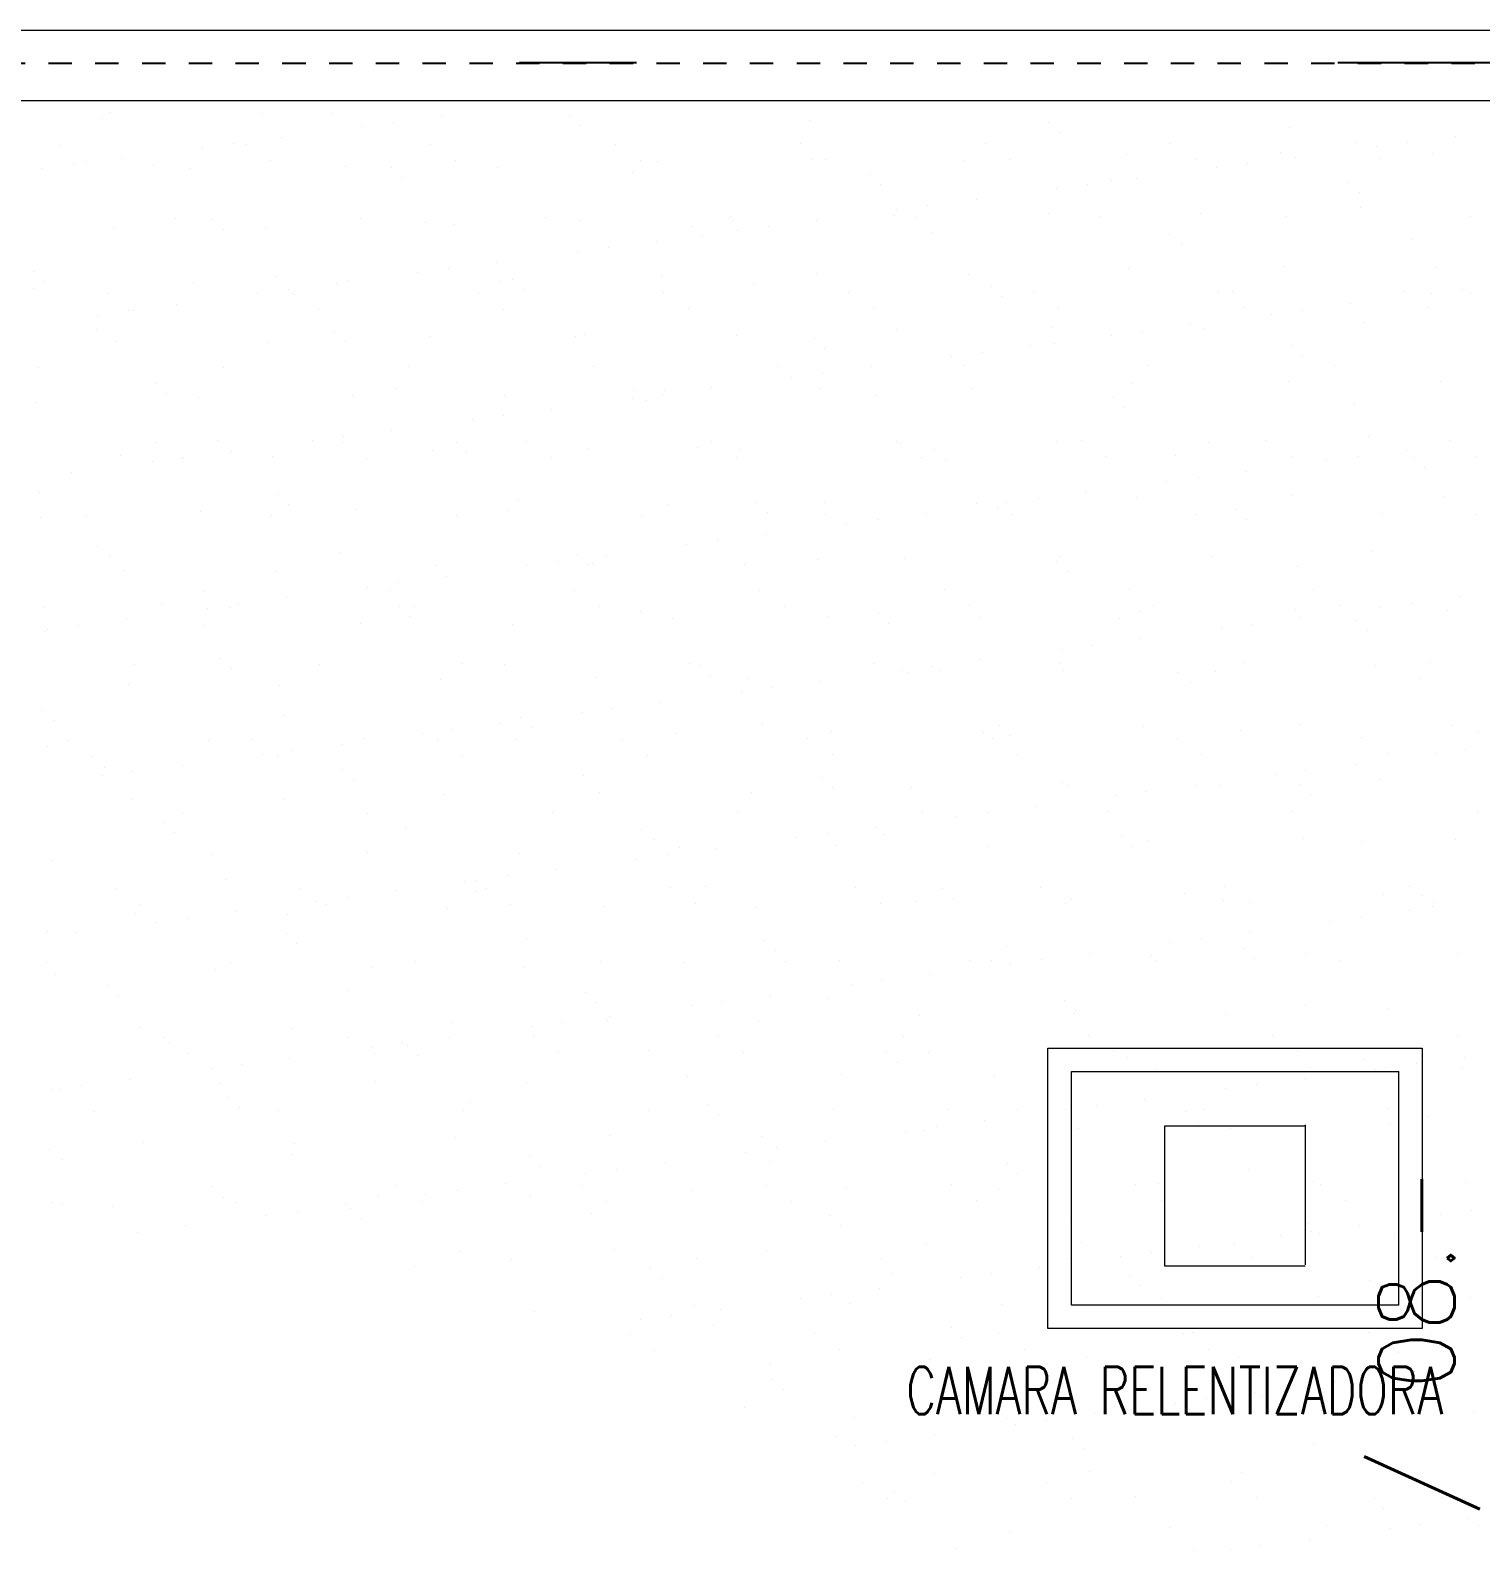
# Model space of a CAD drawing. Header units: millimetres. Extents: x 182 to 305, y 81 to 164.
# Drawn here: x 293.54 to 299.74, y 154.5 to 161.02 of the extents above; entities that cross this region are included whole.
import ezdxf

# ---------------------------------------------------------------- set-up
doc = ezdxf.new("R2010")
doc.units = ezdxf.units.MM
for name, pattern in [('ACAD_ISO04W100', [30.5, 24, -3, 0.5, -3]), ('ACAD_ISO10W100', [18.5, 12, -3, 0.5, -3]), ('DASHDOT', [1, 0.5, -0.25, 0, -0.25])]:
    doc.linetypes.add(name, pattern=pattern)
for name, color, linetype in [('-GNBA-IS-TXT100', 7, 'Continuous'), ('00SILUETA', 7, 'Continuous'), ('Lineas Lotes', 7, 'DASHDOT'), ('solado h verde', 7, 'Continuous')]:
    doc.layers.add(name, color=color, linetype=linetype)
doc.layers.add('A-AREAIDM', color=7, linetype='Continuous', lineweight=18)
doc.layers.add('A-WALL', color=7, linetype='Continuous', lineweight=9)
doc.styles.add('COTAS', font='simplex.shx', dxfattribs={"width": 0.8})
doc.styles.get("Standard").update_dxf_attribs({"font": 'txt.shx'})

msp = doc.modelspace()

# ---------------------------------------------------------------- linework, layer by layer
at = {"linetype": 'ACAD_ISO10W100'}
msp.add_line((188.133186, 160.861102), (304.483929, 160.881522), dxfattribs=at)
at = {"layer": '00SILUETA', "color": 252, "lineweight": 9}
for p, q in [((297.892825, 155.464111), (297.892825, 156.664111)), ((297.892825, 156.664111), (299.492825, 156.664111)), ((297.892825, 155.464111), (297.892825, 156.664111)), ((297.892825, 156.664111), (299.492825, 156.664111)), ((299.492825, 156.664111), (299.492825, 155.464111)), ((299.492825, 156.664111), (299.492825, 155.464111)), ((297.992825, 155.564111), (297.992825, 156.564111)), ((297.992825, 156.564111), (299.392825, 156.564111)), ((297.992825, 155.564111), (297.992825, 156.564111)), ((297.992825, 156.564111), (299.392825, 156.564111)), ((299.392825, 155.564111), (299.392825, 156.564111)), ((299.392825, 155.564111), (299.392825, 156.564111)), ((298.392825, 155.730811), (298.392825, 156.330811)), ((298.392825, 156.330811), (298.992825, 156.330811)), ((298.392825, 155.730811), (298.392825, 156.330811)), ((298.392825, 156.330811), (298.992825, 156.330811)), ((298.992825, 156.33641), (298.992825, 155.73641)), ((298.992825, 156.33641), (298.992825, 155.73641)), ((298.992825, 155.730811), (298.392825, 155.730811)), ((298.992825, 155.730811), (298.392825, 155.730811)), ((299.392825, 155.564111), (297.992825, 155.564111)), ((299.392825, 155.564111), (297.992825, 155.564111)), ((299.492825, 155.464111), (297.892825, 155.464111)), ((299.492825, 155.464111), (297.892825, 155.464111))]:
    msp.add_line(p, q, dxfattribs=at)
at = {"layer": 'A-WALL', "color": 252, "lineweight": 18}
for p, q in [((304.551104, 161.017443), (188.161099, 161.017443)), ((188.361099, 160.717443), (301.368337, 160.717443))]:
    msp.add_line(p, q, dxfattribs=at)
at = {"layer": 'Lineas Lotes', "color": 252, "linetype": 'ACAD_ISO04W100', "ltscale": 4e-05}
msp.add_line((182.21819, 160.877005), (304.568899, 160.877005), dxfattribs=at)
at = {"layer": 'solado h verde', "color": 252, "linetype": 'Continuous'}
for p, q in [((293.846106, 160.64239), (293.846106, 160.64239)), ((293.878482, 160.665666), (293.878482, 160.665666)), ((294.528237, 160.66255), (294.528237, 160.66255)), ((294.830639, 160.662831), (294.830639, 160.662831)), ((295.093913, 160.624369), (295.093913, 160.624369)), ((295.300411, 160.651555), (295.300411, 160.651555)), ((295.847008, 160.654101), (295.847008, 160.654101)), ((296.878358, 160.631642), (296.878358, 160.631642)), ((297.894727, 160.622912), (297.894727, 160.622912)), ((294.616701, 160.561543), (294.616701, 160.561543)), ((294.961704, 160.606963), (294.961704, 160.606963)), ((295.893825, 160.611201), (295.893825, 160.611201)), ((297.941544, 160.580012), (297.941544, 160.580012)), ((298.926078, 160.600453), (298.926078, 160.600453)), ((299.63686, 160.564815), (299.63686, 160.564815)), ((293.669209, 160.527157), (293.669209, 160.527157)), ((294.277994, 160.516951), (294.277994, 160.516951)), ((294.410203, 160.534357), (294.410203, 160.534357)), ((294.460202, 160.528594), (294.460202, 160.528594)), ((295.251194, 160.530031), (295.251194, 160.530031)), ((296.042187, 160.531469), (296.042187, 160.531469)), ((296.833179, 160.532906), (296.833179, 160.532906)), ((297.624171, 160.534343), (297.624171, 160.534343)), ((298.223239, 160.48768), (298.223239, 160.48768)), ((298.415164, 160.53578), (298.415164, 160.53578)), ((298.888107, 160.496161), (298.888107, 160.496161)), ((299.206156, 160.537217), (299.206156, 160.537217)), ((299.298153, 160.520223), (299.298153, 160.520223)), ((299.430362, 160.537629), (299.430362, 160.537629)), ((299.537862, 160.493044), (299.537862, 160.493044)), ((293.594284, 160.426939), (293.594284, 160.426939)), ((293.726493, 160.444345), (293.726493, 160.444345)), ((293.77632, 160.45892), (293.77632, 160.45892)), ((293.932991, 160.471531), (293.932991, 160.471531)), ((294.067083, 160.439902), (294.067083, 160.439902)), ((294.221939, 160.427519), (294.221939, 160.427519)), ((294.567313, 160.460357), (294.567313, 160.460357)), ((294.886807, 160.436), (294.886807, 160.436)), ((295.083452, 160.431171), (295.083452, 160.431171)), ((295.358305, 160.461794), (295.358305, 160.461794)), ((295.536562, 160.432883), (295.536562, 160.432883)), ((296.149297, 160.463232), (296.149297, 160.463232)), ((296.222589, 160.4576), (296.222589, 160.4576)), ((296.887457, 160.46608), (296.887457, 160.46608)), ((296.94029, 160.464669), (296.94029, 160.464669)), ((297.537212, 160.462964), (297.537212, 160.462964)), ((297.731282, 160.466106), (297.731282, 160.466106)), ((298.522274, 160.467543), (298.522274, 160.467543)), ((298.614443, 160.430211), (298.614443, 160.430211)), ((298.746652, 160.447617), (298.746652, 160.447617)), ((298.95315, 160.474803), (298.95315, 160.474803)), ((299.313267, 160.46898), (299.313267, 160.46898)), ((295.130269, 160.388271), (295.130269, 160.388271)), ((296.114802, 160.408713), (296.114802, 160.408713)), ((297.131171, 160.399982), (297.131171, 160.399982)), ((297.177988, 160.357082), (297.177988, 160.357082)), ((298.062941, 160.357605), (298.062941, 160.357605)), ((298.162521, 160.377524), (298.162521, 160.377524)), ((298.26944, 160.384791), (298.26944, 160.384791)), ((299.17889, 160.368793), (299.17889, 160.368793)), ((297.585729, 160.294779), (297.585729, 160.294779)), ((297.930732, 160.340199), (297.930732, 160.340199)), ((299.225707, 160.325893), (299.225707, 160.325893)), ((297.230914, 160.227933), (297.230914, 160.227933)), ((297.247022, 160.250187), (297.247022, 160.250187)), ((297.379231, 160.267593), (297.379231, 160.267593)), ((297.895782, 160.236414), (297.895782, 160.236414)), ((298.116881, 160.220453), (298.116881, 160.220453)), ((298.545537, 160.233297), (298.545537, 160.233297)), ((298.907873, 160.22189), (298.907873, 160.22189)), ((299.231564, 160.258014), (299.231564, 160.258014)), ((299.698865, 160.223327), (299.698865, 160.223327)), ((293.894483, 160.176253), (293.894483, 160.176253)), ((294.161919, 160.213267), (294.161919, 160.213267)), ((294.319895, 160.208242), (294.319895, 160.208242)), ((294.366712, 160.165342), (294.366712, 160.165342)), ((294.544238, 160.173136), (294.544238, 160.173136)), ((294.952911, 160.214704), (294.952911, 160.214704)), ((295.230264, 160.197853), (295.230264, 160.197853)), ((295.351245, 160.185783), (295.351245, 160.185783)), ((295.743903, 160.216141), (295.743903, 160.216141)), ((295.895133, 160.206333), (295.895133, 160.206333)), ((296.367614, 160.177053), (296.367614, 160.177053)), ((296.534896, 160.217578), (296.534896, 160.217578)), ((296.544887, 160.203217), (296.544887, 160.203217)), ((296.563312, 160.160175), (296.563312, 160.160175)), ((296.695521, 160.17758), (296.695521, 160.17758)), ((296.902019, 160.204766), (296.902019, 160.204766)), ((297.325888, 160.219015), (297.325888, 160.219015)), ((296.218309, 160.114754), (296.218309, 160.114754)), ((296.414431, 160.134153), (296.414431, 160.134153)), ((297.398965, 160.154594), (297.398965, 160.154594)), ((298.415333, 160.145864), (298.415333, 160.145864)), ((298.462151, 160.102964), (298.462151, 160.102964)), ((299.446684, 160.123405), (299.446684, 160.123405)), ((295.879601, 160.070163), (295.879601, 160.070163)), ((296.011811, 160.087568), (296.011811, 160.087568)), ((293.556339, 159.985313), (293.556339, 159.985313)), ((294.587689, 159.962854), (294.587689, 159.962854)), ((295.195891, 159.98015), (295.195891, 159.98015)), ((295.3281, 159.997556), (295.3281, 159.997556)), ((295.534598, 160.024742), (295.534598, 160.024742)), ((296.238589, 159.968186), (296.238589, 159.968186)), ((296.903458, 159.976667), (296.903458, 159.976667)), ((297.553212, 159.97355), (297.553212, 159.97355)), ((298.239239, 159.998267), (298.239239, 159.998267)), ((298.904107, 160.006747), (298.904107, 160.006747)), ((299.553862, 160.003631), (299.553862, 160.003631)), ((293.551913, 159.91339), (293.551913, 159.91339)), ((293.603156, 159.942413), (293.603156, 159.942413)), ((294.23794, 159.938106), (294.23794, 159.938106)), ((294.64439, 159.907544), (294.64439, 159.907544)), ((294.850888, 159.93473), (294.850888, 159.93473)), ((294.902808, 159.946586), (294.902808, 159.946586)), ((295.552563, 159.94347), (295.552563, 159.94347)), ((295.604058, 159.954124), (295.604058, 159.954124)), ((295.650875, 159.911224), (295.650875, 159.911224)), ((296.247324, 159.895427), (296.247324, 159.895427)), ((296.635408, 159.931665), (296.635408, 159.931665)), ((297.038316, 159.896864), (297.038316, 159.896864)), ((297.651777, 159.922934), (297.651777, 159.922934)), ((297.829309, 159.898301), (297.829309, 159.898301)), ((298.620301, 159.899738), (298.620301, 159.899738)), ((298.683127, 159.900476), (298.683127, 159.900476)), ((299.411293, 159.901176), (299.411293, 159.901176)), ((299.664549, 159.910816), (299.664549, 159.910816)), ((293.874347, 159.891115), (293.874347, 159.891115)), ((294.167178, 159.844718), (294.167178, 159.844718)), ((294.512181, 159.890138), (294.512181, 159.890138)), ((294.665339, 159.892552), (294.665339, 159.892552)), ((295.456331, 159.89399), (295.456331, 159.89399)), ((297.698594, 159.880034), (297.698594, 159.880034)), ((297.936419, 159.830064), (297.936419, 159.830064)), ((298.727412, 159.831501), (298.727412, 159.831501)), ((299.187337, 159.84799), (299.187337, 159.84799)), ((299.518404, 159.832939), (299.518404, 159.832939)), ((299.53234, 159.89341), (299.53234, 159.89341)), ((299.699496, 159.891745), (299.699496, 159.891745)), ((293.828471, 159.800126), (293.828471, 159.800126)), ((293.96068, 159.817532), (293.96068, 159.817532)), ((293.981457, 159.822878), (293.981457, 159.822878)), ((294.77245, 159.824315), (294.77245, 159.824315)), ((295.563442, 159.825753), (295.563442, 159.825753)), ((296.354435, 159.82719), (296.354435, 159.82719)), ((297.145427, 159.828627), (297.145427, 159.828627)), ((298.84863, 159.803398), (298.84863, 159.803398)), ((298.980839, 159.820804), (298.980839, 159.820804)), ((299.247564, 159.7686), (299.247564, 159.7686)), ((293.824133, 159.739925), (293.824133, 159.739925)), ((294.840501, 159.731194), (294.840501, 159.731194)), ((295.246265, 159.708439), (295.246265, 159.708439)), ((295.871852, 159.708736), (295.871852, 159.708736)), ((295.911133, 159.71692), (295.911133, 159.71692)), ((296.560888, 159.713804), (296.560888, 159.713804)), ((296.888221, 159.700005), (296.888221, 159.700005)), ((297.246914, 159.73852), (297.246914, 159.73852)), ((297.911783, 159.747), (297.911783, 159.747)), ((298.164919, 159.713386), (298.164919, 159.713386)), ((298.297129, 159.730792), (298.297129, 159.730792)), ((298.503627, 159.757978), (298.503627, 159.757978)), ((298.561537, 159.743884), (298.561537, 159.743884)), ((293.910483, 159.68684), (293.910483, 159.68684)), ((294.560238, 159.683723), (294.560238, 159.683723)), ((294.887318, 159.688294), (294.887318, 159.688294)), ((296.935038, 159.657105), (296.935038, 159.657105)), ((297.613418, 159.64078), (297.613418, 159.64078)), ((297.819916, 159.667966), (297.819916, 159.667966)), ((297.919571, 159.677547), (297.919571, 159.677547)), ((298.93594, 159.668816), (298.93594, 159.668816)), ((293.576064, 159.575788), (293.576064, 159.575788)), ((294.367056, 159.577225), (294.367056, 159.577225)), ((295.158048, 159.578662), (295.158048, 159.578662)), ((295.949041, 159.580099), (295.949041, 159.580099)), ((296.740033, 159.581536), (296.740033, 159.581536)), ((297.136206, 159.577953), (297.136206, 159.577953)), ((297.481209, 159.623374), (297.481209, 159.623374)), ((297.531025, 159.582974), (297.531025, 159.582974)), ((298.322018, 159.584411), (298.322018, 159.584411)), ((298.982757, 159.625916), (298.982757, 159.625916)), ((299.11301, 159.585848), (299.11301, 159.585848)), ((294.076945, 159.508265), (294.076945, 159.508265)), ((296.797499, 159.533362), (296.797499, 159.533362)), ((296.929708, 159.550767), (296.929708, 159.550767)), ((298.25524, 159.508853), (298.25524, 159.508853)), ((298.920108, 159.517334), (298.920108, 159.517334)), ((299.569862, 159.514218), (299.569862, 159.514218)), ((294.123762, 159.465365), (294.123762, 159.465365)), ((294.25394, 159.448693), (294.25394, 159.448693)), ((294.918808, 159.457173), (294.918808, 159.457173)), ((295.108295, 159.485806), (295.108295, 159.485806)), ((295.568563, 159.454057), (295.568563, 159.454057)), ((296.113788, 159.44335), (296.113788, 159.44335)), ((296.124664, 159.477076), (296.124664, 159.477076)), ((296.245998, 159.460755), (296.245998, 159.460755)), ((296.25459, 159.478773), (296.25459, 159.478773)), ((296.452496, 159.487941), (296.452496, 159.487941)), ((296.919458, 159.487254), (296.919458, 159.487254)), ((297.156014, 159.454617), (297.156014, 159.454617)), ((297.569213, 159.484137), (297.569213, 159.484137)), ((298.172383, 159.445887), (298.172383, 159.445887)), ((293.567913, 159.423976), (293.567913, 159.423976)), ((295.768785, 159.397929), (295.768785, 159.397929)), ((296.171481, 159.434176), (296.171481, 159.434176)), ((298.2192, 159.402987), (298.2192, 159.402987)), ((299.203734, 159.423428), (299.203734, 159.423428)), ((295.430078, 159.353337), (295.430078, 159.353337)), ((295.562287, 159.370743), (295.562287, 159.370743)), ((294.079484, 159.255074), (294.079484, 159.255074)), ((294.344739, 159.262877), (294.344739, 159.262877)), ((294.746368, 159.263325), (294.746368, 159.263325)), ((294.870476, 159.256511), (294.870476, 159.256511)), ((294.878577, 159.280731), (294.878577, 159.280731)), ((295.085075, 159.307917), (295.085075, 159.307917)), ((295.361108, 159.254147), (295.361108, 159.254147)), ((295.661469, 159.257948), (295.661469, 159.257948)), ((296.452461, 159.259385), (296.452461, 159.259385)), ((297.243453, 159.260822), (297.243453, 159.260822)), ((297.262915, 159.249107), (297.262915, 159.249107)), ((297.927783, 159.257587), (297.927783, 159.257587)), ((298.034446, 159.262259), (298.034446, 159.262259)), ((298.577538, 159.254471), (298.577538, 159.254471)), ((298.825438, 159.263697), (298.825438, 159.263697)), ((299.263565, 159.279187), (299.263565, 159.279187)), ((299.616431, 159.265134), (299.616431, 159.265134)), ((293.926483, 159.197426), (293.926483, 159.197426)), ((294.186595, 159.186836), (294.186595, 159.186836)), ((294.194867, 159.190719), (294.194867, 159.190719)), ((294.401365, 159.217905), (294.401365, 159.217905)), ((294.576238, 159.19431), (294.576238, 159.19431)), ((294.977587, 159.188274), (294.977587, 159.188274)), ((295.262265, 159.219026), (295.262265, 159.219026)), ((295.407925, 159.211247), (295.407925, 159.211247)), ((295.768579, 159.189711), (295.768579, 159.189711)), ((295.927133, 159.227507), (295.927133, 159.227507)), ((296.392458, 159.231688), (296.392458, 159.231688)), ((296.559572, 159.191148), (296.559572, 159.191148)), ((296.576888, 159.22439), (296.576888, 159.22439)), ((297.350564, 159.192585), (297.350564, 159.192585)), ((297.408827, 159.222957), (297.408827, 159.222957)), ((297.455644, 159.180057), (297.455644, 159.180057)), ((298.141557, 159.194022), (298.141557, 159.194022)), ((298.440177, 159.200499), (298.440177, 159.200499)), ((298.932549, 159.19546), (298.932549, 159.19546)), ((299.215026, 159.193991), (299.215026, 159.193991)), ((299.421524, 159.221177), (299.421524, 159.221177)), ((299.456546, 159.191768), (299.456546, 159.191768)), ((299.723541, 159.196897), (299.723541, 159.196897)), ((293.717655, 159.127893), (293.717655, 159.127893)), ((294.062658, 159.173313), (294.062658, 159.173313)), ((298.737814, 159.131165), (298.737814, 159.131165)), ((299.082817, 159.176585), (299.082817, 159.176585)), ((299.503363, 159.148868), (299.503363, 159.148868)), ((298.399106, 159.086573), (298.399106, 159.086573)), ((298.531316, 159.103979), (298.531316, 159.103979)), ((293.581182, 159.039948), (293.581182, 159.039948)), ((294.597551, 159.031217), (294.597551, 159.031217)), ((294.644368, 158.988317), (294.644368, 158.988317)), ((295.628902, 159.008759), (295.628902, 159.008759)), ((296.27059, 158.98936), (296.27059, 158.98936)), ((296.64527, 159.000028), (296.64527, 159.000028)), ((296.935458, 158.99784), (296.935458, 158.99784)), ((297.585213, 158.994724), (297.585213, 158.994724)), ((297.715396, 158.996561), (297.715396, 158.996561)), ((297.847605, 159.013967), (297.847605, 159.013967)), ((298.054103, 159.041153), (298.054103, 159.041153)), ((298.27124, 159.01944), (298.27124, 159.01944)), ((298.936108, 159.027921), (298.936108, 159.027921)), ((299.585863, 159.024804), (299.585863, 159.024804)), ((293.583913, 158.934563), (293.583913, 158.934563)), ((293.781201, 158.939746), (293.781201, 158.939746)), ((294.26994, 158.959279), (294.26994, 158.959279)), ((294.572193, 158.941183), (294.572193, 158.941183)), ((294.934808, 158.96776), (294.934808, 158.96776)), ((295.363186, 158.94262), (295.363186, 158.94262)), ((295.584563, 158.964644), (295.584563, 158.964644)), ((296.154178, 158.944057), (296.154178, 158.944057)), ((296.692087, 158.957128), (296.692087, 158.957128)), ((296.94517, 158.945495), (296.94517, 158.945495)), ((297.163895, 158.923955), (297.163895, 158.923955)), ((297.370393, 158.951141), (297.370393, 158.951141)), ((297.676621, 158.97757), (297.676621, 158.97757)), ((297.736163, 158.946932), (297.736163, 158.946932)), ((298.527155, 158.948369), (298.527155, 158.948369)), ((298.69299, 158.968839), (298.69299, 158.968839)), ((298.739807, 158.925939), (298.739807, 158.925939)), ((299.318147, 158.949806), (299.318147, 158.949806)), ((299.72434, 158.94638), (299.72434, 158.94638)), ((296.686683, 158.861128), (296.686683, 158.861128)), ((297.031686, 158.906549), (297.031686, 158.906549)), ((293.833995, 158.808288), (293.833995, 158.808288)), ((296.347975, 158.816537), (296.347975, 158.816537)), ((296.480185, 158.833942), (296.480185, 158.833942)), ((299.279565, 158.789774), (299.279565, 158.789774)), ((293.880812, 158.765388), (293.880812, 158.765388)), ((294.865345, 158.785829), (294.865345, 158.785829)), ((295.278265, 158.729613), (295.278265, 158.729613)), ((295.664265, 158.726525), (295.664265, 158.726525)), ((295.796474, 158.74393), (295.796474, 158.74393)), ((295.881714, 158.777099), (295.881714, 158.777099)), ((295.928531, 158.734199), (295.928531, 158.734199)), ((295.943133, 158.738094), (295.943133, 158.738094)), ((296.002972, 158.771116), (296.002972, 158.771116)), ((296.592888, 158.734977), (296.592888, 158.734977)), ((296.913064, 158.75464), (296.913064, 158.75464)), ((297.278915, 158.759693), (297.278915, 158.759693)), ((297.929433, 158.74591), (297.929433, 158.74591)), ((297.943783, 158.768174), (297.943783, 158.768174)), ((298.593538, 158.765058), (298.593538, 158.765058)), ((298.960783, 158.723451), (298.960783, 158.723451)), ((293.942484, 158.708013), (293.942484, 158.708013)), ((294.592238, 158.704897), (294.592238, 158.704897)), ((295.319262, 158.681104), (295.319262, 158.681104)), ((297.97625, 158.70301), (297.97625, 158.70301)), ((294.284621, 158.619032), (294.284621, 158.619032)), ((294.980555, 158.636512), (294.980555, 158.636512)), ((295.075614, 158.620469), (295.075614, 158.620469)), ((295.112764, 158.653918), (295.112764, 158.653918)), ((295.866606, 158.621906), (295.866606, 158.621906)), ((296.657598, 158.623343), (296.657598, 158.623343)), ((297.448591, 158.624781), (297.448591, 158.624781)), ((298.239583, 158.626218), (298.239583, 158.626218)), ((299.030575, 158.627655), (299.030575, 158.627655)), ((299.655711, 158.594364), (299.655711, 158.594364)), ((293.60074, 158.549358), (293.60074, 158.549358)), ((294.101789, 158.5629), (294.101789, 158.5629)), ((294.296845, 158.5465), (294.296845, 158.5465)), ((294.391732, 158.550795), (294.391732, 158.550795)), ((294.429054, 158.563906), (294.429054, 158.563906)), ((294.635552, 158.591092), (294.635552, 158.591092)), ((295.118157, 158.554169), (295.118157, 158.554169)), ((295.182724, 158.552232), (295.182724, 158.552232)), ((295.973717, 158.553669), (295.973717, 158.553669)), ((296.149508, 158.531711), (296.149508, 158.531711)), ((296.764709, 158.555106), (296.764709, 158.555106)), ((297.555701, 158.556543), (297.555701, 158.556543)), ((298.28724, 158.530027), (298.28724, 158.530027)), ((298.346694, 158.557981), (298.346694, 158.557981)), ((298.952108, 158.538508), (298.952108, 158.538508)), ((299.137686, 158.559418), (299.137686, 158.559418)), ((299.317004, 158.549772), (299.317004, 158.549772)), ((299.449213, 158.567178), (299.449213, 158.567178)), ((299.601863, 158.535391), (299.601863, 158.535391)), ((293.745343, 158.473894), (293.745343, 158.473894)), ((293.951842, 158.50108), (293.951842, 158.50108)), ((294.285941, 158.469866), (294.285941, 158.469866)), ((294.950809, 158.478347), (294.950809, 158.478347)), ((295.164975, 158.511269), (295.164975, 158.511269)), ((295.600564, 158.47523), (295.600564, 158.47523)), ((296.28659, 158.499947), (296.28659, 158.499947)), ((296.951459, 158.508427), (296.951459, 158.508427)), ((297.165877, 158.52298), (297.165877, 158.52298)), ((297.212694, 158.48008), (297.212694, 158.48008)), ((297.601213, 158.505311), (297.601213, 158.505311)), ((298.197227, 158.500522), (298.197227, 158.500522)), ((298.765503, 158.477166), (298.765503, 158.477166)), ((298.972001, 158.504352), (298.972001, 158.504352)), ((299.213596, 158.491791), (299.213596, 158.491791)), ((293.599914, 158.44515), (293.599914, 158.44515)), ((293.613134, 158.456488), (293.613134, 158.456488)), ((298.28829, 158.41434), (298.28829, 158.41434)), ((298.633293, 158.45976), (298.633293, 158.45976)), ((299.260413, 158.448891), (299.260413, 158.448891)), ((294.354601, 158.33124), (294.354601, 158.33124)), ((297.949583, 158.369748), (297.949583, 158.369748)), ((298.081792, 158.387154), (298.081792, 158.387154)), ((293.986338, 158.303704), (293.986338, 158.303704)), ((294.401418, 158.28834), (294.401418, 158.28834)), ((294.777331, 158.305141), (294.777331, 158.305141)), ((295.385951, 158.308782), (295.385951, 158.308782)), ((295.568323, 158.306579), (295.568323, 158.306579)), ((296.359315, 158.308016), (296.359315, 158.308016)), ((296.40232, 158.300051), (296.40232, 158.300051)), ((297.150308, 158.309453), (297.150308, 158.309453)), ((297.265873, 158.279736), (297.265873, 158.279736)), ((297.294915, 158.27028), (297.294915, 158.27028)), ((297.398082, 158.297142), (297.398082, 158.297142)), ((297.433671, 158.277592), (297.433671, 158.277592)), ((297.60458, 158.324328), (297.60458, 158.324328)), ((297.9413, 158.31089), (297.9413, 158.31089)), ((297.959784, 158.278761), (297.959784, 158.278761)), ((298.450039, 158.268862), (298.450039, 158.268862)), ((298.609538, 158.275644), (298.609538, 158.275644)), ((298.732292, 158.312327), (298.732292, 158.312327)), ((299.295565, 158.300361), (299.295565, 158.300361)), ((299.523285, 158.313764), (299.523285, 158.313764)), ((293.958484, 158.2186), (293.958484, 158.2186)), ((294.608239, 158.215483), (294.608239, 158.215483)), ((295.294266, 158.2402), (295.294266, 158.2402)), ((295.959134, 158.24868), (295.959134, 158.24868)), ((296.449137, 158.257151), (296.449137, 158.257151)), ((296.608889, 158.245564), (296.608889, 158.245564)), ((296.714372, 158.207129), (296.714372, 158.207129)), ((296.92087, 158.234315), (296.92087, 158.234315)), ((298.496856, 158.225962), (298.496856, 158.225962)), ((299.48139, 158.246403), (299.48139, 158.246403)), ((296.237159, 158.144303), (296.237159, 158.144303)), ((296.582162, 158.189724), (296.582162, 158.189724)), ((293.591045, 158.108311), (293.591045, 158.108311)), ((294.622395, 158.085852), (294.622395, 158.085852)), ((295.638764, 158.077122), (295.638764, 158.077122)), ((295.898452, 158.099712), (295.898452, 158.099712)), ((296.030661, 158.117117), (296.030661, 158.117117)), ((293.637862, 158.065411), (293.637862, 158.065411)), ((295.214742, 158.009699), (295.214742, 158.009699)), ((295.346951, 158.027105), (295.346951, 158.027105)), ((295.553449, 158.054291), (295.553449, 158.054291)), ((295.685581, 158.034222), (295.685581, 158.034222)), ((296.302591, 158.010533), (296.302591, 158.010533)), ((296.670114, 158.054663), (296.670114, 158.054663)), ((296.967459, 158.019014), (296.967459, 158.019014)), ((297.617214, 158.015898), (297.617214, 158.015898)), ((297.686483, 158.045933), (297.686483, 158.045933)), ((298.30324, 158.040614), (298.30324, 158.040614)), ((298.717833, 158.023474), (298.717833, 158.023474)), ((298.968109, 158.049094), (298.968109, 158.049094)), ((299.617863, 158.045978), (299.617863, 158.045978)), ((299.734202, 158.014743), (299.734202, 158.014743)), ((293.615914, 157.955737), (293.615914, 157.955737)), ((293.698766, 157.981553), (293.698766, 157.981553)), ((294.301941, 157.980453), (294.301941, 157.980453)), ((294.489759, 157.98299), (294.489759, 157.98299)), ((294.869739, 157.964279), (294.869739, 157.964279)), ((294.966809, 157.988933), (294.966809, 157.988933)), ((295.280751, 157.984427), (295.280751, 157.984427)), ((295.616564, 157.985817), (295.616564, 157.985817)), ((296.071743, 157.985864), (296.071743, 157.985864)), ((296.862736, 157.987302), (296.862736, 157.987302)), ((297.653728, 157.988739), (297.653728, 157.988739)), ((297.7333, 158.003033), (297.7333, 158.003033)), ((298.44472, 157.990176), (298.44472, 157.990176)), ((299.235713, 157.991613), (299.235713, 157.991613)), ((299.6834, 157.940365), (299.6834, 157.940365)), ((293.805877, 157.913316), (293.805877, 157.913316)), ((294.531032, 157.919687), (294.531032, 157.919687)), ((294.596869, 157.914753), (294.596869, 157.914753)), ((294.663241, 157.937093), (294.663241, 157.937093)), ((295.387862, 157.91619), (295.387862, 157.91619)), ((296.178854, 157.917627), (296.178854, 157.917627)), ((296.969846, 157.919065), (296.969846, 157.919065)), ((297.760839, 157.920502), (297.760839, 157.920502)), ((298.551831, 157.921939), (298.551831, 157.921939)), ((299.206188, 157.877539), (299.206188, 157.877539)), ((299.342823, 157.923376), (299.342823, 157.923376)), ((299.551191, 157.92296), (299.551191, 157.92296)), ((293.847321, 157.829675), (293.847321, 157.829675)), ((293.858838, 157.862923), (293.858838, 157.862923)), ((293.97953, 157.847081), (293.97953, 157.847081)), ((294.186029, 157.874267), (294.186029, 157.874267)), ((294.875207, 157.854192), (294.875207, 157.854192)), ((294.922024, 157.811292), (294.922024, 157.811292)), ((295.906558, 157.831734), (295.906558, 157.831734)), ((296.922926, 157.823003), (296.922926, 157.823003)), ((298.86748, 157.832947), (298.86748, 157.832947)), ((298.99969, 157.850353), (298.99969, 157.850353)), ((299.311566, 157.810947), (299.311566, 157.810947)), ((295.310266, 157.750786), (295.310266, 157.750786)), ((295.975134, 157.759267), (295.975134, 157.759267)), ((296.624889, 157.756151), (296.624889, 157.756151)), ((296.969744, 157.780103), (296.969744, 157.780103)), ((297.310916, 157.780867), (297.310916, 157.780867)), ((297.954277, 157.800545), (297.954277, 157.800545)), ((297.975784, 157.789347), (297.975784, 157.789347)), ((298.315979, 157.760341), (298.315979, 157.760341)), ((298.522477, 157.787527), (298.522477, 157.787527)), ((298.625539, 157.786231), (298.625539, 157.786231)), ((298.970646, 157.791814), (298.970646, 157.791814)), ((299.017463, 157.748914), (299.017463, 157.748914)), ((293.974484, 157.729187), (293.974484, 157.729187)), ((294.624239, 157.72607), (294.624239, 157.72607)), ((297.838767, 157.697515), (297.838767, 157.697515)), ((298.18377, 157.742935), (298.18377, 157.742935)), ((294.111651, 157.631263), (294.111651, 157.631263)), ((294.191475, 157.667662), (294.191475, 157.667662)), ((294.982468, 157.6691), (294.982468, 157.6691)), ((295.77346, 157.670537), (295.77346, 157.670537)), ((296.564453, 157.671974), (296.564453, 157.671974)), ((297.355445, 157.673411), (297.355445, 157.673411)), ((297.50006, 157.652923), (297.50006, 157.652923)), ((297.632269, 157.670329), (297.632269, 157.670329)), ((298.146437, 157.674848), (298.146437, 157.674848)), ((298.93743, 157.676286), (298.93743, 157.676286)), ((299.728422, 157.677723), (299.728422, 157.677723)), ((294.158468, 157.588363), (294.158468, 157.588363)), ((295.143001, 157.608804), (295.143001, 157.608804)), ((296.15937, 157.600074), (296.15937, 157.600074)), ((296.206187, 157.557174), (296.206187, 157.557174)), ((296.816349, 157.562911), (296.816349, 157.562911)), ((296.948559, 157.580317), (296.948559, 157.580317)), ((297.155057, 157.607503), (297.155057, 157.607503)), ((297.19072, 157.577615), (297.19072, 157.577615)), ((298.207089, 157.568885), (298.207089, 157.568885)), ((298.319241, 157.551201), (298.319241, 157.551201)), ((298.984109, 157.559681), (298.984109, 157.559681)), ((299.633864, 157.556565), (299.633864, 157.556565)), ((294.317941, 157.49104), (294.317941, 157.49104)), ((294.982809, 157.49952), (294.982809, 157.49952)), ((295.632564, 157.496404), (295.632564, 157.496404)), ((296.264848, 157.490304), (296.264848, 157.490304)), ((296.318591, 157.52112), (296.318591, 157.52112)), ((296.471346, 157.51749), (296.471346, 157.51749)), ((296.983459, 157.529601), (296.983459, 157.529601)), ((297.633214, 157.526484), (297.633214, 157.526484)), ((298.253906, 157.525985), (298.253906, 157.525985)), ((299.23844, 157.546426), (299.23844, 157.546426)), ((293.631914, 157.466323), (293.631914, 157.466323)), ((295.787636, 157.427478), (295.787636, 157.427478)), ((296.132639, 157.472899), (296.132639, 157.472899)), ((294.379445, 157.385875), (294.379445, 157.385875)), ((295.395814, 157.377145), (295.395814, 157.377145)), ((295.448929, 157.382887), (295.448929, 157.382887)), ((295.581138, 157.400292), (295.581138, 157.400292)), ((296.427164, 157.354686), (296.427164, 157.354686)), ((298.649858, 157.354134), (298.649858, 157.354134)), ((299.44085, 157.355571), (299.44085, 157.355571)), ((293.903903, 157.345511), (293.903903, 157.345511)), ((294.694896, 157.346948), (294.694896, 157.346948)), ((294.765219, 157.292874), (294.765219, 157.292874)), ((294.897428, 157.31028), (294.897428, 157.31028)), ((295.103926, 157.337466), (295.103926, 157.337466)), ((295.442631, 157.334245), (295.442631, 157.334245)), ((295.485888, 157.348385), (295.485888, 157.348385)), ((296.276881, 157.349823), (296.276881, 157.349823)), ((297.067873, 157.35126), (297.067873, 157.35126)), ((297.326916, 157.291454), (297.326916, 157.291454)), ((297.443533, 157.345955), (297.443533, 157.345955)), ((297.49035, 157.303055), (297.49035, 157.303055)), ((297.858865, 157.352697), (297.858865, 157.352697)), ((297.991784, 157.299934), (297.991784, 157.299934)), ((298.474883, 157.323497), (298.474883, 157.323497)), ((298.641539, 157.296818), (298.641539, 157.296818)), ((299.327566, 157.321534), (299.327566, 157.321534)), ((299.491252, 157.314766), (299.491252, 157.314766)), ((293.990485, 157.239773), (293.990485, 157.239773)), ((294.011014, 157.277274), (294.011014, 157.277274)), ((294.420216, 157.247454), (294.420216, 157.247454)), ((294.640239, 157.236657), (294.640239, 157.236657)), ((294.802006, 157.278711), (294.802006, 157.278711)), ((295.326266, 157.261373), (295.326266, 157.261373)), ((295.592999, 157.280148), (295.592999, 157.280148)), ((295.991134, 157.269854), (295.991134, 157.269854)), ((296.383991, 157.281586), (296.383991, 157.281586)), ((296.640889, 157.266737), (296.640889, 157.266737)), ((297.174984, 157.283023), (297.174984, 157.283023)), ((297.965976, 157.28446), (297.965976, 157.28446)), ((298.756968, 157.285897), (298.756968, 157.285897)), ((299.233877, 157.22354), (299.233877, 157.22354)), ((299.440375, 157.250726), (299.440375, 157.250726)), ((299.538069, 157.271866), (299.538069, 157.271866)), ((299.547961, 157.287334), (299.547961, 157.287334)), ((293.615888, 157.162946), (293.615888, 157.162946)), ((294.081508, 157.202862), (294.081508, 157.202862)), ((294.213717, 157.220268), (294.213717, 157.220268)), ((298.756664, 157.160714), (298.756664, 157.160714)), ((299.101667, 157.206134), (299.101667, 157.206134)), ((293.736505, 157.157442), (293.736505, 157.157442)), ((294.632257, 157.154215), (294.632257, 157.154215)), ((294.679074, 157.111315), (294.679074, 157.111315)), ((295.663607, 157.131757), (295.663607, 157.131757)), ((296.679976, 157.123026), (296.679976, 157.123026)), ((297.711327, 157.100568), (297.711327, 157.100568)), ((298.417957, 157.116122), (298.417957, 157.116122)), ((298.550166, 157.133528), (298.550166, 157.133528)), ((293.60562, 157.030183), (293.60562, 157.030183)), ((294.396613, 157.031621), (294.396613, 157.031621)), ((295.187605, 157.033058), (295.187605, 157.033058)), ((295.978597, 157.034495), (295.978597, 157.034495)), ((296.334591, 157.031707), (296.334591, 157.031707)), ((296.726793, 157.080126), (296.726793, 157.080126)), ((296.76959, 157.035932), (296.76959, 157.035932)), ((296.999459, 157.040187), (296.999459, 157.040187)), ((297.560582, 157.037369), (297.560582, 157.037369)), ((297.649214, 157.037071), (297.649214, 157.037071)), ((297.866456, 157.043516), (297.866456, 157.043516)), ((298.072954, 157.070702), (298.072954, 157.070702)), ((298.335241, 157.061787), (298.335241, 157.061787)), ((298.351575, 157.038807), (298.351575, 157.038807)), ((298.727695, 157.091837), (298.727695, 157.091837)), ((298.774513, 157.048937), (298.774513, 157.048937)), ((299.000109, 157.070268), (299.000109, 157.070268)), ((299.142567, 157.040244), (299.142567, 157.040244)), ((299.649864, 157.067152), (299.649864, 157.067152)), ((293.647915, 156.97691), (293.647915, 156.97691)), ((294.333942, 157.001626), (294.333942, 157.001626)), ((294.99881, 157.010107), (294.99881, 157.010107)), ((295.648564, 157.006991), (295.648564, 157.006991)), ((297.389244, 156.98069), (297.389244, 156.98069)), ((297.734247, 157.02611), (297.734247, 157.02611)), ((293.868701, 156.931286), (293.868701, 156.931286)), ((294.900051, 156.908827), (294.900051, 156.908827)), ((295.91642, 156.900097), (295.91642, 156.900097)), ((297.050536, 156.936098), (297.050536, 156.936098)), ((297.182746, 156.953504), (297.182746, 156.953504)), ((293.915518, 156.888386), (293.915518, 156.888386)), ((295.963237, 156.857197), (295.963237, 156.857197)), ((296.366826, 156.846086), (296.366826, 156.846086)), ((296.499035, 156.863491), (296.499035, 156.863491)), ((296.705534, 156.890677), (296.705534, 156.890677)), ((296.94777, 156.877638), (296.94777, 156.877638)), ((297.964139, 156.868908), (297.964139, 156.868908)), ((298.995489, 156.846449), (298.995489, 156.846449)), ((295.342267, 156.77196), (295.342267, 156.77196)), ((295.815325, 156.773479), (295.815325, 156.773479)), ((296.007135, 156.780441), (296.007135, 156.780441)), ((296.021823, 156.800665), (296.021823, 156.800665)), ((296.656889, 156.777324), (296.656889, 156.777324)), ((297.342916, 156.80204), (297.342916, 156.80204)), ((298.007785, 156.810521), (298.007785, 156.810521)), ((298.010956, 156.826008), (298.010956, 156.826008)), ((298.657539, 156.807405), (298.657539, 156.807405)), ((299.343566, 156.832121), (299.343566, 156.832121)), ((294.006485, 156.75036), (294.006485, 156.75036)), ((294.109041, 156.709469), (294.109041, 156.709469)), ((294.65624, 156.747244), (294.65624, 156.747244)), ((294.900033, 156.710907), (294.900033, 156.710907)), ((295.338113, 156.710653), (295.338113, 156.710653)), ((295.683116, 156.756074), (295.683116, 156.756074)), ((295.691025, 156.712344), (295.691025, 156.712344)), ((296.482018, 156.713781), (296.482018, 156.713781)), ((297.27301, 156.715218), (297.27301, 156.715218)), ((298.064003, 156.716655), (298.064003, 156.716655)), ((298.854995, 156.718092), (298.854995, 156.718092)), ((299.645987, 156.71953), (299.645987, 156.71953)), ((294.136495, 156.685898), (294.136495, 156.685898)), ((294.216151, 156.641232), (294.216151, 156.641232)), ((294.999406, 156.666061), (294.999406, 156.666061)), ((295.007144, 156.642669), (295.007144, 156.642669)), ((295.131615, 156.683467), (295.131615, 156.683467)), ((295.152863, 156.677168), (295.152863, 156.677168)), ((295.798136, 156.644107), (295.798136, 156.644107)), ((296.184214, 156.654709), (296.184214, 156.654709)), ((296.589128, 156.645544), (296.589128, 156.645544)), ((297.200583, 156.645978), (297.200583, 156.645978)), ((297.380121, 156.646981), (297.380121, 156.646981)), ((298.171113, 156.648418), (298.171113, 156.648418)), ((298.962106, 156.649855), (298.962106, 156.649855)), ((294.315695, 156.576049), (294.315695, 156.576049)), ((294.447904, 156.593455), (294.447904, 156.593455)), ((294.654403, 156.620641), (294.654403, 156.620641)), ((295.19968, 156.634268), (295.19968, 156.634268)), ((297.2474, 156.603078), (297.2474, 156.603078)), ((298.231933, 156.62352), (298.231933, 156.62352)), ((298.351241, 156.572374), (298.351241, 156.572374)), ((299.01611, 156.580855), (299.01611, 156.580855)), ((299.248302, 156.614789), (299.248302, 156.614789)), ((299.295119, 156.571889), (299.295119, 156.571889)), ((299.335854, 156.579321), (299.335854, 156.579321)), ((299.468064, 156.596727), (299.468064, 156.596727)), ((299.665864, 156.577738), (299.665864, 156.577738)), ((299.674562, 156.623913), (299.674562, 156.623913)), ((293.970692, 156.530629), (293.970692, 156.530629)), ((294.349942, 156.512213), (294.349942, 156.512213)), ((295.01481, 156.520694), (295.01481, 156.520694)), ((295.664565, 156.517577), (295.664565, 156.517577)), ((296.350592, 156.542294), (296.350592, 156.542294)), ((297.01546, 156.550774), (297.01546, 156.550774)), ((297.665215, 156.547658), (297.665215, 156.547658)), ((298.784353, 156.506715), (298.784353, 156.506715)), ((298.990851, 156.533901), (298.990851, 156.533901)), ((293.631985, 156.486037), (293.631985, 156.486037)), ((293.663915, 156.487497), (293.663915, 156.487497)), ((293.764194, 156.503443), (293.764194, 156.503443)), ((294.389307, 156.454238), (294.389307, 156.454238)), ((298.307141, 156.443889), (298.307141, 156.443889)), ((298.652144, 156.489309), (298.652144, 156.489309)), ((293.810758, 156.394142), (293.810758, 156.394142)), ((294.436124, 156.411338), (294.436124, 156.411338)), ((294.60175, 156.395579), (294.60175, 156.395579)), ((295.392742, 156.397016), (295.392742, 156.397016)), ((295.420657, 156.43178), (295.420657, 156.43178)), ((296.183735, 156.398453), (296.183735, 156.398453)), ((296.437026, 156.423049), (296.437026, 156.423049)), ((296.483843, 156.380149), (296.483843, 156.380149)), ((296.974727, 156.39989), (296.974727, 156.39989)), ((297.468376, 156.400591), (297.468376, 156.400591)), ((297.765719, 156.401328), (297.765719, 156.401328)), ((297.968434, 156.399297), (297.968434, 156.399297)), ((298.100643, 156.416703), (298.100643, 156.416703)), ((298.484745, 156.39186), (298.484745, 156.39186)), ((298.556712, 156.402765), (298.556712, 156.402765)), ((299.347704, 156.404202), (299.347704, 156.404202)), ((297.358917, 156.312627), (297.358917, 156.312627)), ((297.416933, 156.326691), (297.416933, 156.326691)), ((297.623431, 156.353877), (297.623431, 156.353877)), ((298.023785, 156.321108), (298.023785, 156.321108)), ((298.531562, 156.34896), (298.531562, 156.34896)), ((298.67354, 156.317991), (298.67354, 156.317991)), ((299.359566, 156.342708), (299.359566, 156.342708)), ((299.516096, 156.369401), (299.516096, 156.369401)), ((294.022485, 156.260947), (294.022485, 156.260947)), ((294.67224, 156.257831), (294.67224, 156.257831)), ((295.358267, 156.282547), (295.358267, 156.282547)), ((296.023135, 156.291027), (296.023135, 156.291027)), ((296.67289, 156.287911), (296.67289, 156.287911)), ((296.939721, 156.263864), (296.939721, 156.263864)), ((297.284723, 156.309285), (297.284723, 156.309285)), ((293.62575, 156.231309), (293.62575, 156.231309)), ((293.672568, 156.188409), (293.672568, 156.188409)), ((294.657101, 156.20885), (294.657101, 156.20885)), ((295.67347, 156.20012), (295.67347, 156.20012)), ((296.601013, 156.219273), (296.601013, 156.219273)), ((296.733222, 156.236678), (296.733222, 156.236678)), ((295.720287, 156.15722), (295.720287, 156.15722)), ((295.917303, 156.129261), (295.917303, 156.129261)), ((296.049512, 156.146666), (296.049512, 156.146666)), ((296.25601, 156.173852), (296.25601, 156.173852)), ((296.70482, 156.177661), (296.70482, 156.177661)), ((297.721189, 156.168931), (297.721189, 156.168931)), ((297.768006, 156.126031), (297.768006, 156.126031)), ((298.752539, 156.146472), (298.752539, 156.146472)), ((294.314178, 156.073428), (294.314178, 156.073428)), ((295.10517, 156.074865), (295.10517, 156.074865)), ((295.365802, 156.056654), (295.365802, 156.056654)), ((295.5723, 156.08384), (295.5723, 156.08384)), ((295.896163, 156.076302), (295.896163, 156.076302)), ((296.366592, 156.05288), (296.366592, 156.05288)), ((296.687155, 156.077739), (296.687155, 156.077739)), ((297.03146, 156.061361), (297.03146, 156.061361)), ((297.478147, 156.079176), (297.478147, 156.079176)), ((297.681215, 156.058245), (297.681215, 156.058245)), ((298.26914, 156.080614), (298.26914, 156.080614)), ((298.367242, 156.082961), (298.367242, 156.082961)), ((299.03211, 156.091441), (299.03211, 156.091441)), ((299.060132, 156.082051), (299.060132, 156.082051)), ((299.681865, 156.088325), (299.681865, 156.088325)), ((293.630296, 156.003753), (293.630296, 156.003753)), ((293.679915, 155.998084), (293.679915, 155.998084)), ((293.893544, 155.985921), (293.893544, 155.985921)), ((294.365942, 156.0228), (294.365942, 156.0228)), ((294.421289, 156.005191), (294.421289, 156.005191)), ((294.88859, 155.993828), (294.88859, 155.993828)), ((295.03081, 156.03128), (295.03081, 156.03128)), ((295.212281, 156.006628), (295.212281, 156.006628)), ((295.233593, 156.039248), (295.233593, 156.039248)), ((295.680565, 156.028164), (295.680565, 156.028164)), ((296.003273, 156.008065), (296.003273, 156.008065)), ((296.794266, 156.009502), (296.794266, 156.009502)), ((297.585258, 156.010939), (297.585258, 156.010939)), ((298.37625, 156.012376), (298.37625, 156.012376)), ((299.167243, 156.013814), (299.167243, 156.013814)), ((294.549882, 155.949236), (294.549882, 155.949236)), ((294.682092, 155.966642), (294.682092, 155.966642)), ((294.909913, 155.97719), (294.909913, 155.97719)), ((294.95673, 155.93429), (294.95673, 155.93429)), ((295.941264, 155.954732), (295.941264, 155.954732)), ((296.957632, 155.946001), (296.957632, 155.946001)), ((297.988983, 155.923543), (297.988983, 155.923543)), ((299.570041, 155.952509), (299.570041, 155.952509)), ((299.702251, 155.969914), (299.702251, 155.969914)), ((293.998381, 155.87663), (293.998381, 155.87663)), ((294.204879, 155.903816), (294.204879, 155.903816)), ((297.004449, 155.903101), (297.004449, 155.903101)), ((298.886331, 155.862496), (298.886331, 155.862496)), ((299.005352, 155.914812), (299.005352, 155.914812)), ((299.01854, 155.879902), (299.01854, 155.879902)), ((299.052169, 155.871912), (299.052169, 155.871912)), ((299.225038, 155.907088), (299.225038, 155.907088)), ((295.374267, 155.793134), (295.374267, 155.793134)), ((296.039135, 155.801614), (296.039135, 155.801614)), ((296.68889, 155.798498), (296.68889, 155.798498)), ((297.374917, 155.823214), (297.374917, 155.823214)), ((298.039785, 155.831695), (298.039785, 155.831695)), ((298.33483, 155.78989), (298.33483, 155.78989)), ((298.541328, 155.817076), (298.541328, 155.817076)), ((298.68954, 155.828578), (298.68954, 155.828578)), ((299.375567, 155.853294), (299.375567, 155.853294)), ((295.177707, 155.731803), (295.177707, 155.731803)), ((295.59788, 155.760974), (295.59788, 155.760974)), ((296.388872, 155.762412), (296.388872, 155.762412)), ((297.179864, 155.763849), (297.179864, 155.763849)), ((297.857618, 155.727064), (297.857618, 155.727064)), ((297.970857, 155.765286), (297.970857, 155.765286)), ((298.202621, 155.772484), (298.202621, 155.772484)), ((298.761849, 155.766723), (298.761849, 155.766723)), ((299.552841, 155.76816), (299.552841, 155.76816)), ((296.194076, 155.723072), (296.194076, 155.723072)), ((296.240893, 155.680172), (296.240893, 155.680172)), ((297.225426, 155.700613), (297.225426, 155.700613)), ((297.518911, 155.682472), (297.518911, 155.682472)), ((297.65112, 155.699878), (297.65112, 155.699878)), ((298.241795, 155.691883), (298.241795, 155.691883)), ((299.273145, 155.669424), (299.273145, 155.669424)), ((296.967409, 155.609866), (296.967409, 155.609866)), ((297.173908, 155.637052), (297.173908, 155.637052)), ((298.288612, 155.648983), (298.288612, 155.648983)), ((299.04811, 155.602028), (299.04811, 155.602028)), ((299.697865, 155.598912), (299.697865, 155.598912)), ((295.696565, 155.538751), (295.696565, 155.538751)), ((296.382592, 155.563467), (296.382592, 155.563467)), ((296.490197, 155.547039), (296.490197, 155.547039)), ((296.8352, 155.59246), (296.8352, 155.59246)), ((297.04746, 155.571948), (297.04746, 155.571948)), ((297.697215, 155.568831), (297.697215, 155.568831)), ((298.383242, 155.593548), (298.383242, 155.593548)), ((296.15149, 155.502448), (296.15149, 155.502448)), ((296.283699, 155.519853), (296.283699, 155.519853)), ((296.46187, 155.477684), (296.46187, 155.477684)), ((297.478239, 155.468954), (297.478239, 155.468954)), ((296.1013, 155.44026), (296.1013, 155.44026)), ((296.892292, 155.441697), (296.892292, 155.441697)), ((297.525056, 155.426054), (297.525056, 155.426054)), ((297.683285, 155.443135), (297.683285, 155.443135)), ((298.474277, 155.444572), (298.474277, 155.444572)), ((298.509589, 155.446495), (298.509589, 155.446495)), ((299.265269, 155.446009), (299.265269, 155.446009)), ((299.525958, 155.437764), (299.525958, 155.437764)), ((296.208411, 155.372023), (296.208411, 155.372023)), ((296.999403, 155.37346), (296.999403, 155.37346)), ((297.390917, 155.333801), (297.390917, 155.333801)), ((297.790395, 155.374898), (297.790395, 155.374898)), ((298.055785, 155.342281), (298.055785, 155.342281)), ((298.581388, 155.376335), (298.581388, 155.376335)), ((298.70554, 155.339165), (298.70554, 155.339165)), ((299.37238, 155.377772), (299.37238, 155.377772)), ((299.391567, 155.363881), (299.391567, 155.363881)), ((299.572775, 155.394864), (299.572775, 155.394864)), ((296.70489, 155.309085), (296.70489, 155.309085)), ((299.459225, 155.280275), (299.459225, 155.280275)), ((296.714682, 155.246024), (296.714682, 155.246024)), ((297.746033, 155.223566), (297.746033, 155.223566)), ((298.762401, 155.214835), (298.762401, 155.214835)), ((299.120518, 155.235683), (299.120518, 155.235683)), ((299.252727, 155.253089), (299.252727, 155.253089)), ((296.761499, 155.203124), (296.761499, 155.203124)), ((298.436808, 155.145671), (298.436808, 155.145671)), ((298.569017, 155.163077), (298.569017, 155.163077)), ((298.775515, 155.190263), (298.775515, 155.190263)), ((298.809218, 155.171935), (298.809218, 155.171935)), ((296.594009, 155.12637), (296.594009, 155.12637)), ((297.063461, 155.082534), (297.063461, 155.082534)), ((297.385002, 155.127807), (297.385002, 155.127807)), ((297.713215, 155.079418), (297.713215, 155.079418)), ((297.885307, 155.073065), (297.885307, 155.073065)), ((298.091805, 155.100251), (298.091805, 155.100251)), ((298.175994, 155.129244), (298.175994, 155.129244)), ((298.399242, 155.104134), (298.399242, 155.104134)), ((298.966986, 155.130681), (298.966986, 155.130681)), ((299.064111, 155.112615), (299.064111, 155.112615)), ((299.713865, 155.109499), (299.713865, 155.109499)), ((297.408095, 155.010239), (297.408095, 155.010239)), ((297.753098, 155.055659), (297.753098, 155.055659)), ((296.982476, 155.000636), (296.982476, 155.000636)), ((297.069387, 154.965647), (297.069387, 154.965647)), ((297.201596, 154.983053), (297.201596, 154.983053)), ((297.998845, 154.991906), (297.998845, 154.991906)), ((298.045662, 154.949006), (298.045662, 154.949006)), ((299.030195, 154.969447), (299.030195, 154.969447)), ((297.406918, 154.844388), (297.406918, 154.844388)), ((298.071786, 154.852868), (298.071786, 154.852868)), ((298.721541, 154.849752), (298.721541, 154.849752)), ((299.407567, 154.874468), (299.407567, 154.874468)), ((297.09743, 154.805656), (297.09743, 154.805656)), ((297.235288, 154.768976), (297.235288, 154.768976)), ((297.888422, 154.807093), (297.888422, 154.807093)), ((298.679414, 154.80853), (298.679414, 154.80853)), ((299.470407, 154.809967), (299.470407, 154.809967)), ((297.20454, 154.737419), (297.20454, 154.737419)), ((297.282106, 154.726077), (297.282106, 154.726077)), ((297.995533, 154.738856), (297.995533, 154.738856)), ((298.266639, 154.746518), (298.266639, 154.746518)), ((298.786525, 154.740293), (298.786525, 154.740293)), ((299.283008, 154.737787), (299.283008, 154.737787)), ((299.329825, 154.694887), (299.329825, 154.694887)), ((299.577517, 154.74173), (299.577517, 154.74173)), ((299.080111, 154.623202), (299.080111, 154.623202)), ((299.486914, 154.626276), (299.486914, 154.626276)), ((299.693412, 154.653462), (299.693412, 154.653462)), ((299.729866, 154.620085), (299.729866, 154.620085)), ((297.729216, 154.590005), (297.729216, 154.590005)), ((298.415243, 154.614721), (298.415243, 154.614721)), ((299.009702, 154.56345), (299.009702, 154.56345)), ((299.354705, 154.608871), (299.354705, 154.608871)), ((297.503082, 154.523589), (297.503082, 154.523589)), ((298.519451, 154.514858), (298.519451, 154.514858)), ((298.670995, 154.518858), (298.670995, 154.518858)), ((298.803204, 154.536264), (298.803204, 154.536264))]:
    msp.add_line(p, q, dxfattribs=at)

# ---------------------------------------------------------------- texts
at = {"layer": '-GNBA-IS-TXT100', "color": 252, "style": 'COTAS', "width": 0.7}
msp.add_text('CAMARA RELENTIZADORA', height=0.202446, dxfattribs=at).set_placement((297.28714, 155.097665))
at = {"layer": 'A-AREAIDM', "color": 252, "lineweight": 9, "width": 0.9}
msp.add_text('Cortina Arbolea Decreto Nº 2170 / 08.-', height=0.324566, rotation=90, dxfattribs=at).set_placement((299.631078, 147.641784))

doc.saveas('drawing.dxf')
